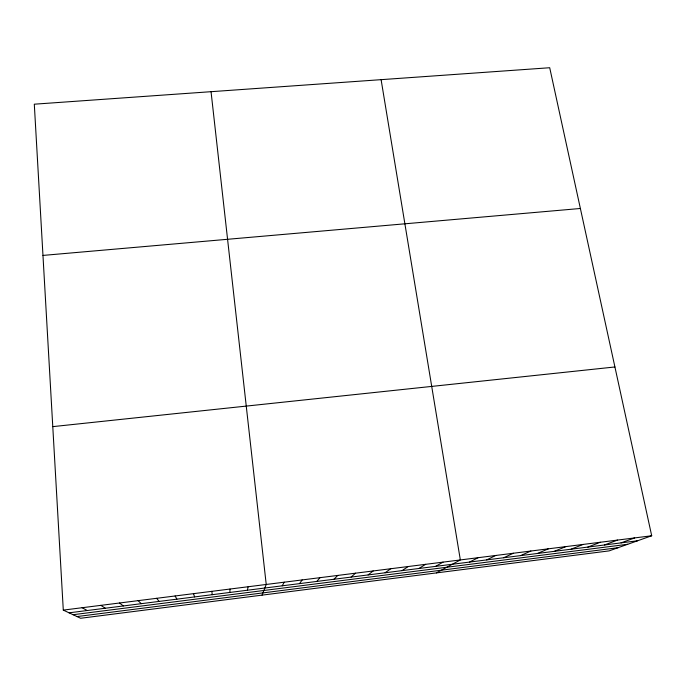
<?xml version="1.0" encoding="UTF-8"?>
<svg xmlns="http://www.w3.org/2000/svg" width="686" height="686" viewBox="0 0 686 686"><rect width="100%" height="100%" fill="white"/><g stroke="black" fill="none" stroke-linecap="round" stroke-linejoin="round"><path stroke-width="1.03" d="M229.87 592.447L230.007 589.042M247.389 590.226L248.152 586.744M262.061 595.139L266.228 584.463L211.048 91.692M282.22 585.818L284.227 582.191M299.533 583.623L302.157 579.927M316.778 581.436L320.019 577.672M333.962 579.258L337.804 575.425M351.078 577.089L355.52 573.179M368.125 574.928L373.158 570.958M385.103 572.776L390.737 568.737M402.022 570.632L408.239 566.525M418.872 568.497L425.672 564.321M435.661 566.37L443.045 562.126M436.416 572.904L460.34 559.939L381.107 79.662M469.55 562.074L478.091 557.701M486.648 559.913L495.764 555.463M503.678 557.752L513.377 553.242M520.64 555.6L530.904 551.021M537.532 553.465L548.371 548.817M554.365 551.33L565.77 546.622M571.138 549.203L583.091 544.427M587.833 547.085L600.344 542.249M604.469 544.976L617.537 540.079M621.044 542.875L634.653 537.918M651.7 535.766L609.091 550.892L80.614 618.266L63.292 610.103L34.3 104.195L549.709 67.734L651.7 535.766L63.292 610.103M73.076 614.716L627.707 544.281M77.004 616.56L618.035 547.72M69.072 612.83L637.551 540.782M52.779 426.632L614.922 366.967M42.969 255.415L580.382 208.484M82.123 607.727L87.225 610.523M100.876 605.352L105.301 608.233M119.553 602.994L123.309 605.952M138.143 600.644L141.247 603.68M156.665 598.303L159.109 601.416M175.11 595.98L176.902 599.161M193.486 593.656L194.627 596.914M211.785 591.341L212.283 594.676"/></g></svg>
